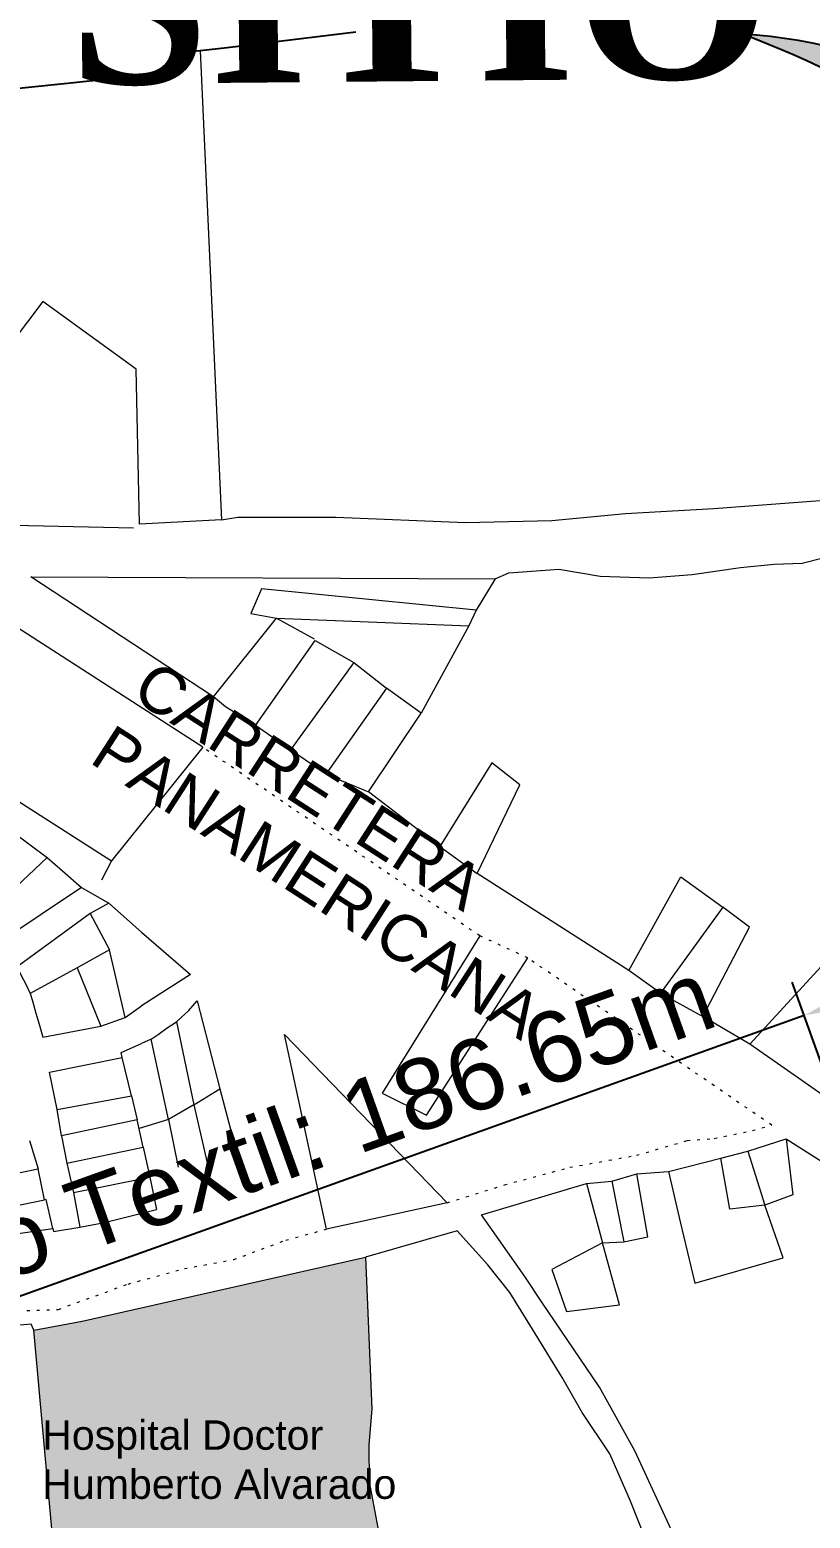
# Model space of a CAD drawing. Header units: millimetres. Extents: x -3245 to 2970, y 1153 to 3965.
# Drawn here: x 419.5 to 447, y 2617.6 to 2670 of the extents above; entities that cross this region are included whole.
import ezdxf

# ---------------------------------------------------------------- set-up
doc = ezdxf.new("R2010")
doc.units = ezdxf.units.MM
doc.linetypes.add('DOT', pattern=[0.25, 0, -0.25])
for name, color, linetype in [('2', 1, 'Continuous'), ('CIRCULO PI', 2, 'Continuous'), ('CVL_CUADCON_TX', 2, 'Continuous')]:
    doc.layers.add(name, color=color, linetype=linetype)
doc.styles.add('CRISTHIAM', font='timesbd.ttf', dxfattribs={"height": 0.428625})
doc.styles.add('PI', font='arial.ttf', dxfattribs={"height": 0.4})
doc.styles.add('PUNTOS PI', font='arial.ttf', dxfattribs={"height": 2.75})
doc.styles.get("Standard").update_dxf_attribs({"font": 'arial.ttf'})
doc.dimstyles.new('ISO-25', dxfattribs={"dimtxt": 2.5, "dimasz": 2.5, "dimexe": 1.25, "dimexo": 0.625, "dimtad": 1, "dimdec": 3, "dimtxsty": 'Standard', "dimcen": 2.5, "dimadec": 0, "dimazin": 0, "dimtfac": 1, "dimtdec": 3, "dimtmove": 0, "dimatfit": 3, "dimfxl": 1, "dimarcsym": 0})

# ---------------------------------------------------------------- blocks, each defined once
blk = doc.blocks.new('*D46')
at = {"layer": 'CIRCULO PI', "color": 0, "lineweight": -2, "transparency": 16777216}
for p, q in [((463.2533079573485, 2638.30134733944), (461.9204828695384, 2642.025590834242)), ((459.9878645344104, 2640.006312158396), (449.1362371438233, 2636.122752651633)), ((447.6940682898797, 2632.733036619426), (446.3612432020697, 2636.457280114228)), ((446.7824310053825, 2635.280377045007), (371.1603878168216, 2608.21690590145))]:
    blk.add_line(p, q, dxfattribs=at)
at = {"layer": 'CIRCULO PI', "color": 0, "transparency": 16777216}
for points in [[(459.8474685999729, 2640.398613181469), (460.1282604688479, 2639.614011135323), (462.3416706728513, 2640.848687765022)], [(448.9958412093858, 2636.515053674706), (449.2766330782608, 2635.730451628559), (446.7824310053825, 2635.280377045007)]]:
    blk.add_solid(points, dxfattribs=at)
at = {"layer": 'Defpoints', "color": 0, "transparency": 16777216}
for p in [(462.3416706728513, 2640.848687765022), (463.4639018590049, 2637.712895804829), (447.9046621915361, 2632.144585084815)]:
    blk.add_point(p, dxfattribs=at)
at = {"layer": 'CIRCULO PI', "color": 0, "transparency": 16777216, "insert": (407.1483594321608, 2623.132948214716), "char_height": 2.5, "attachment_point": 5, "rotation": 19.691174909592277}
blk.add_mtext('Referencia hacia la entrada Istmo Textil: 186.65m', dxfattribs=at)

msp = doc.modelspace()

# ---------------------------------------------------------------- hatches: boundary and pattern name
h = msp.add_hatch(color=256)
h.dxf.hatch_style = 1
edge = h.paths.add_edge_path()
edge.add_arc((433.9138263905951, 2640.269570895043), 31.46500141424894, 41.424748044740284, 70.14773319106831, ccw=False)
edge.add_line((457.5070822782027, 2661.087942364471), (456.7995756411891, 2659.629154900282))
edge.add_line((456.7995756411891, 2659.629154900282), (461.5345032799898, 2658.419012799713))
edge.add_line((461.5345032799898, 2658.419012799713), (458.9284291118217, 2664.152828007791))
edge.add_line((458.9284291118217, 2664.152828007791), (458.3464006811092, 2662.841528174086))
edge.add_arc((443.4008826646374, 2650.552958344349), 19.34883606913611, 39.4278772044463, 86.44921827342435)
h = msp.add_hatch(color=9)
h.dxf.hatch_style = 1
h.paths.add_polyline_path([(431.4322480501251, 2620.142554781718), (431.5343490602191, 2621.423484074707), (431.3091470400213, 2626.769574983794), (421.3302581511342, 2624.509777003998), (419.6271369390079, 2624.189473973694), (420.7578137066945, 2611.744675993887), (432.4162076460763, 2613.657867913093), (431.5769147167898, 2618.163675993907), (431.4383288582066, 2618.845645690878)])

# ---------------------------------------------------------------- linework, layer by layer
at = {"color": 1}
for p, q in [((427.7949124608252, 2669.542068523553), (426.4370369862278, 2669.378845125747)), ((430.9757923840096, 2669.924426139393), (427.7949124608252, 2669.542068523553)), ((425.4824601713312, 2669.264100236315), (424.984131395329, 2669.220944789364)), ((426.4370369862278, 2669.378845125747), (425.4824601713312, 2669.264100236315)), ((421.032360485032, 2668.14142552363), (405.7423894642612, 2666.586069933285)), ((421.3485331486943, 2668.173587842268), (421.032360485032, 2668.14142552363)), ((421.9347453705809, 2668.233219639817), (421.3485331486943, 2668.173587842268))]:
    msp.add_line(p, q, dxfattribs=at)
msp.add_lwpolyline([(444.599217429971, 2669.864650424847, -0.1236643655010907), (457.4414856612018, 2661.089289211899), (456.7339790233649, 2659.63050174771), (461.4689066621657, 2658.420359647141), (458.8628324939976, 2664.154174855219), (458.2808040632851, 2662.842875019868, 0.2069602049876371), (444.599217429971, 2669.864650424847, -60.59783436732155)], format="xyb")
at = {"layer": '2', "color": 1, "linetype": 'Continuous', "lineweight": 5}
for p, q in [((425.4824601713312, 2669.264100236315), (426.2390965349656, 2652.741059832278)), ((426.2390965349656, 2652.741059832278), (423.3452682521366, 2652.596393165605)), ((435.8846015854743, 2650.671110337335), (435.2215813834551, 2649.559665892888)), ((425.578338959211, 2644.730160842378), (416.9110662319423, 2650.313332559553)), ((427.6513995652739, 2650.317716397948), (427.2717733026431, 2649.445827509042)), ((435.2215813834551, 2649.559665892888), (427.6513995652739, 2650.317716397948)), ((435.2215813834551, 2649.559665892888), (434.9618743127443, 2649.014372963591)), ((425.9591672420341, 2646.502716397942), (428.1743490602188, 2649.282706296919)), ((428.1743490602188, 2649.282706296919), (429.5013086561789, 2648.551100236324)), ((434.9618743127443, 2649.014372963591), (433.2738844137529, 2645.938049731274)), ((427.4349652218488, 2645.503696195925), (429.5382177470868, 2648.497787105015)), ((429.5382177470868, 2648.497787105015), (430.9021571410289, 2647.712797206011)), ((430.9021571410289, 2647.712797206011), (428.6742480501219, 2644.644393165611)), ((430.9021571410289, 2647.712797206011), (432.0522076460808, 2646.815736599956)), ((426.3795207773922, 2646.150383064609), (425.9591672420341, 2646.502716397942)), ((432.0522076460808, 2646.815736599956), (429.9136015854717, 2643.785019428246)), ((433.2738844137529, 2645.938049731274), (432.0522076460808, 2646.815736599956)), ((427.4349652218488, 2645.503696195925), (426.3795207773922, 2646.150383064609)), ((431.4183894642591, 2643.164847711078), (433.2738844137529, 2645.938049731274)), ((428.6742480501219, 2644.644393165611), (427.4349652218488, 2645.503696195925)), ((415.6418743127439, 2645.029181044401), (422.3603894642586, 2640.724251751466)), ((425.578338959211, 2644.730160842378), (422.3603894642586, 2640.724251751466)), ((429.9136015854717, 2643.785019428246), (428.6742480501219, 2644.644393165611)), ((429.9136015854717, 2643.785019428246), (431.4183894642591, 2643.164847711078)), ((435.7711874440648, 2644.183736599961), (433.9370460299202, 2641.230797206019)), ((436.7570561309309, 2643.40963558987), (435.7711874440648, 2644.183736599961)), ((435.2499349188049, 2640.282756801975), (436.7570561309309, 2643.40963558987)), ((433.9370460299202, 2641.230797206019), (431.4183894642591, 2643.164847711078)), ((418.8898743127517, 2641.734372963593), (420.0909046157844, 2640.847706296924)), ((433.9370460299202, 2641.230797206019), (435.2499349188049, 2640.282756801975)), ((420.0909046157844, 2640.847706296924), (417.7742581511413, 2638.664625488843)), ((420.0909046157844, 2640.847706296924), (420.6318137066957, 2640.38181740804)), ((422.3603894642586, 2640.724251751466), (422.0130763329425, 2640.051191145416)), ((420.6318137066957, 2640.38181740804), (421.3006318885156, 2639.785191145409)), ((440.6026015854935, 2636.870787105013), (435.2499349188049, 2640.282756801975)), ((440.6026015854935, 2636.870787105013), (442.4304500703267, 2640.165878014101)), ((442.4304500703267, 2640.165878014101), (443.9075914844715, 2639.094878014093)), ((421.3006318885156, 2639.785191145409), (418.4624500703317, 2637.888261852481)), ((421.3006318885156, 2639.785191145409), (422.2647935046724, 2639.235231549454)), ((422.2647935046724, 2639.235231549454), (421.6132985551754, 2638.876958822178)), ((422.2647935046724, 2639.235231549454), (423.4158339087125, 2638.216342660555)), ((443.9075914844715, 2639.094878014093), (441.7150359289099, 2636.063100236313)), ((444.8561268380007, 2638.392191145417), (443.9075914844715, 2639.094878014093)), ((421.6132985551754, 2638.876958822178), (419.0305813834592, 2636.998484074701)), ((421.6132985551754, 2638.876958822178), (422.2881975450769, 2637.594686094905)), ((443.2054702723384, 2635.244524478751), (444.8561268380007, 2638.392191145417)), ((422.2881975450769, 2637.594686094905), (421.1515106763904, 2636.958675993887)), ((422.8455106763893, 2635.204716397937), (422.2881975450769, 2637.594686094905)), ((421.1515106763904, 2636.958675993887), (419.4903187572017, 2636.056170943385)), ((421.1515106763904, 2636.958675993887), (421.9826015854788, 2634.910009327225)), ((441.7150359289099, 2636.063100236313), (440.6026015854935, 2636.870787105013)), ((441.7150359289099, 2636.063100236313), (443.2054702723384, 2635.244524478751)), ((422.8455106763893, 2635.204716397937), (423.4212783531609, 2635.621110337328)), ((421.9826015854788, 2634.910009327225), (422.8455106763893, 2635.204716397937)), ((424.3257632016463, 2634.844393165604), (424.6517227976054, 2635.061675993893)), ((424.6517227976054, 2635.061675993893), (425.2643288582108, 2632.127332559549)), ((444.8607935046678, 2634.266928519147), (443.2054702723384, 2635.244524478751)), ((423.7599652218422, 2634.446312357531), (423.4240359289157, 2634.289625488843)), ((423.7599652218422, 2634.446312357531), (424.007157141035, 2634.605615387836)), ((424.3756116864908, 2631.616120438339), (423.7599652218422, 2634.446312357531)), ((424.007157141035, 2634.605615387836), (424.3257632016463, 2634.844393165604)), ((422.7012682521432, 2633.975403266628), (423.4240359289157, 2634.289625488843)), ((422.7352076460895, 2633.806271953481), (422.7012682521432, 2633.975403266628)), ((423.0639955248724, 2632.445585084798), (422.7352076460895, 2633.806271953481)), ((447.9046621915359, 2632.144585084815), (444.8607935046678, 2634.266928519147)), ((420.4406924945744, 2631.97106993329), (423.0639955248724, 2632.445585084798)), ((423.0639955248724, 2632.445585084798), (423.2660056258879, 2631.606928519138)), ((425.2643288582108, 2632.127332559549), (426.185076332957, 2632.699777003987)), ((420.6020460299288, 2631.039504276721), (420.4406924945744, 2631.97106993329)), ((425.2643288582108, 2632.127332559549), (424.3756116864908, 2631.616120438339)), ((425.2643288582108, 2632.127332559549), (425.7686823935665, 2629.932160842372)), ((423.2660056258879, 2631.606928519138), (420.6020460299288, 2631.039504276721)), ((423.4773490602273, 2630.642484074701), (423.2660056258879, 2631.606928519138)), ((424.3756116864908, 2631.616120438339), (423.3346621915464, 2631.293554781779)), ((424.3756116864908, 2631.616120438339), (424.7118238077032, 2629.937181044392)), ((419.4675510804304, 2630.877302256519), (419.7697531006328, 2629.8770800343)), ((420.6020460299288, 2631.039504276721), (420.7918945147736, 2630.082484074706)), ((444.7868339087014, 2630.500504276727), (446.1459652218385, 2630.940443670671)), ((446.1459652218385, 2630.940443670671), (452.7552379491052, 2626.705514377736)), ((446.1459652218385, 2630.940443670671), (446.3805712824419, 2628.963261852474)), ((420.7918945147736, 2630.082484074706), (423.4773490602273, 2630.642484074701)), ((423.4773490602273, 2630.642484074701), (423.7082783531594, 2629.58074670096)), ((441.9936217874933, 2629.781271953494), (443.8380157268836, 2630.248433569661)), ((443.8380157268836, 2630.248433569661), (444.7868339087014, 2630.500504276727)), ((444.1591672420455, 2628.453039630268), (443.8380157268836, 2630.248433569661)), ((444.7868339087014, 2630.500504276727), (445.3978137066855, 2628.602443670664)), ((417.3507935046709, 2629.382201246417), (419.7697531006328, 2629.8770800343)), ((419.9989147167955, 2628.784585084798), (419.7697531006328, 2629.8770800343)), ((420.7918945147736, 2630.082484074706), (421.0197834036624, 2629.039342660564)), ((440.0030763329472, 2629.437494175719), (440.8796318885015, 2629.706251751474)), ((440.8796318885015, 2629.706251751474), (441.9936217874933, 2629.781271953494)), ((441.2627935046633, 2627.47968609491), (440.8796318885015, 2629.706251751474)), ((441.9936217874933, 2629.781271953494), (442.4044298683053, 2628.005605286834)), ((421.0197834036624, 2629.039342660564), (423.7082783531594, 2629.58074670096)), ((423.7082783531594, 2629.58074670096), (423.9481874440631, 2628.448797206021)), ((439.1048137066837, 2629.366574983797), (440.0030763329472, 2629.437494175719)), ((439.1048137066837, 2629.366574983797), (439.6655207773944, 2627.269403266632)), ((440.0030763329472, 2629.437494175719), (440.4205308783999, 2627.301645690858)), ((417.5799551208363, 2628.289777003996), (419.9989147167955, 2628.784585084798)), ((420.060076332958, 2628.798938620149), (419.9989147167955, 2628.784585084798)), ((420.2964500703308, 2627.774746700967), (420.060076332958, 2628.798938620149)), ((421.0197834036624, 2629.039342660564), (421.2416621915436, 2627.817524478744)), ((434.1881268379989, 2628.679372963592), (429.9415308784029, 2627.752615387846)), ((445.3978137066855, 2628.602443670664), (444.1591672420455, 2628.453039630268)), ((446.3805712824419, 2628.963261852474), (445.3978137066855, 2628.602443670664)), ((446.0440056258745, 2626.741150741369), (445.3978137066855, 2628.602443670664)), ((422.1114298683092, 2627.982413367627), (423.9481874440631, 2628.448797206021)), ((417.7517733026483, 2627.402120438339), (420.2964500703308, 2627.774746700967)), ((420.2964500703308, 2627.774746700967), (420.3215510804305, 2627.666989125211)), ((420.3215510804305, 2627.666989125211), (421.2416621915436, 2627.817524478744)), ((421.2416621915436, 2627.817524478744), (422.1114298683092, 2627.982413367627)), ((442.4044298683053, 2628.005605286834), (442.9301369390076, 2625.853777004009)), ((439.6655207773944, 2627.269403266632), (437.8837733026448, 2626.335080034298)), ((439.6655207773944, 2627.269403266632), (440.4205308783999, 2627.301645690858)), ((440.2638440097124, 2625.08292851916), (439.6655207773944, 2627.269403266632)), ((440.4205308783999, 2627.301645690858), (441.2627935046633, 2627.47968609491)), ((442.9301369390076, 2625.853777004009), (446.0440056258745, 2626.741150741369)), ((437.8837733026448, 2626.335080034298), (438.3971066359773, 2624.849595185824)), ((438.3971066359773, 2624.849595185824), (440.2638440097124, 2625.08292851916)), ((419.5331672420352, 2624.403857812086), (412.6361874440602, 2623.787433569654)), ((419.6271369390079, 2624.189473973694), (419.5331672420352, 2624.403857812086)), ((420.7578137066945, 2611.744675993887), (419.6271369390079, 2624.189473973694))]:
    msp.add_line(p, q, dxfattribs=at)
at = {"layer": '2', "color": 1, "linetype": 'DOT', "lineweight": 5}
for p, q in [((435.3447531006252, 2638.086736599958), (425.578338959211, 2644.730160842378)), ((437.0323187571876, 2637.307898216126), (435.3447531006252, 2638.086736599958))]:
    msp.add_line(p, q, dxfattribs=at)
at = {"layer": '2', "color": 1, "linetype": 'Continuous', "lineweight": 5}
for points in [[(426.2390965349656, 2652.741059832278), (426.8129551208274, 2652.841958822187), (430.2672783531552, 2652.835029529241), (434.8403288582031, 2652.650979024199), (437.8793894642586, 2652.726282054498), (440.4833894642576, 2652.973544680775), (443.5927328986056, 2653.140271953487), (448.9103995652678, 2653.546766902986), (453.4357227975954, 2654.965150741374), (456.1220258278968, 2655.628312357533), (459.0034096662845, 2656.439251751475), (460.8044601713304, 2657.301878014098), (463.010803605684, 2658.622473973704), (466.7827429996171, 2659.918605286819), (470.6924904743598, 2662.514332559555)], [(423.3452682521366, 2652.596393165605), (423.225914716786, 2658.052574983801), (419.9432682521401, 2660.44063558986), (414.9564399693083, 2653.843383064607), (416.7786318885044, 2652.598726498959), (423.1318036056729, 2652.466292155515)], [(435.8846015854743, 2650.671110337335), (436.3664702723473, 2650.878352761568), (438.1272884541612, 2651.001595185811), (439.5890157268928, 2650.758928519159), (441.3172379491085, 2650.701443670669), (442.8261975450702, 2650.819948721172), (444.5307328986109, 2651.068271953503), (445.7159955248679, 2651.180696195916), (446.7048339087058, 2651.217322458554), (447.4032076460857, 2651.392675993905)], [(425.9591672420341, 2646.502716397942), (419.5117429996146, 2650.740686094906), (435.8846015854743, 2650.671110337335)], [(427.2717733026431, 2649.445827509042), (428.1743490602188, 2649.282706296919), (434.9618743127443, 2649.014372963591)], [(444.8607935046678, 2634.266928519147), (449.7808036056768, 2639.619948721178), (452.042227848101, 2638.94200932724)], [(423.4158339087125, 2638.216342660555), (425.1495005753766, 2636.727181044394), (423.4212783531609, 2635.621110337328)], [(435.3447531006252, 2638.086736599958), (431.9035106763821, 2632.545423468637), (433.4652177470861, 2631.764251751468), (437.0323187571876, 2637.307898216126)], [(419.0305813834592, 2636.998484074701), (419.1779349188149, 2636.691686094909), (419.3431773430604, 2636.380999226215), (419.4903187572017, 2636.056170943385)], [(419.4903187572017, 2636.056170943385), (419.5770763329566, 2635.800352761565), (419.6940965349788, 2635.364655791867), (419.8152884541651, 2634.975554781764), (419.939096534976, 2634.511080034296), (421.9826015854788, 2634.910009327225)], [(424.6517227976054, 2635.061675993893), (424.812652090531, 2635.206201246418), (425.0702379491202, 2635.441019428236), (425.3773894642653, 2635.801837610063), (426.185076332957, 2632.699777003987)], [(429.9415308784029, 2627.752615387846), (428.4649551208249, 2634.606322458544), (434.1881268379989, 2628.679372963592)], [(420.4406924945744, 2631.97106993329), (420.179571282449, 2633.280635589851), (422.7352076460895, 2633.806271953481)], [(426.185076332957, 2632.699777003987), (426.7245712824513, 2630.655706296918), (426.7652985551786, 2630.429655791872), (426.8075106763893, 2629.9378881151)], [(445.9173692622502, 2607.409130539355), (445.62754097941, 2608.484585084807), (445.0941975450713, 2610.077827509053), (444.318682393572, 2612.116878014103), (443.5534904743616, 2614.570413367635), (442.2334601713306, 2616.869383064603), (440.80913693901, 2619.941039630262), (439.5620056258757, 2622.187332559561), (437.5275510804262, 2625.175484074708), (436.9349551208271, 2626.083009327231), (435.401460171335, 2628.251878014108), (439.1048137066837, 2629.366574983797)], [(444.9446520905327, 2605.535322458536), (445.1628541107272, 2605.413352761576), (444.8269955248696, 2607.028302256515), (444.1753591612322, 2609.177797206019), (442.9275207773984, 2612.432867913096), (441.8515712824455, 2615.150847711071), (440.6620662319325, 2618.172867913092), (439.9295409794098, 2619.834413367641), (438.9489753228517, 2621.293100236321), (438.24247027234, 2622.522766902991), (437.2032177470883, 2624.232605286816), (436.4057834036499, 2625.514595185826), (435.6320359289045, 2626.490777003998), (434.5482379491085, 2627.695342660569), (431.3091470400213, 2626.769574983794)], [(419.6271369390079, 2624.189473973694), (421.3302581511342, 2624.509777003998), (431.3091470400213, 2626.769574983794)], [(431.3091470400213, 2626.769574983794), (431.5343490602191, 2621.423484074707), (431.4322480501251, 2620.142554781718), (431.4383288582066, 2618.845645690878), (431.5769147167898, 2618.163675993907), (432.4162076460763, 2613.657867913093)]]:
    msp.add_lwpolyline(points, dxfattribs=at)
at = {"layer": '2', "color": 1, "linetype": 'DOT', "lineweight": 5}
for points in [[(434.1881268379989, 2628.679372963592), (436.2093591612309, 2629.311989125203), (438.5186520905261, 2629.931948721175), (440.8675409794229, 2630.354564882787), (442.6569955248726, 2630.874686094919), (443.6091369390068, 2630.946665892893), (444.9532783531494, 2631.224191145422), (445.6333389592107, 2631.417221448451), (437.0323187571876, 2637.307898216126)], [(391.5083490602213, 2620.523613950063), (393.0553490602206, 2621.2564739737), (394.4840561309378, 2621.823898216118), (396.36507633295, 2622.255635589849), (398.4102783531455, 2622.564413367632), (401.2597733026448, 2623.158564882779), (403.9840460299162, 2623.71439316561), (405.6888642117377, 2623.944686094918), (405.7065409794129, 2623.96299922622), (407.1086621915395, 2624.025504276731), (408.9589955248657, 2624.168473973708), (410.7021369390095, 2624.273403266617), (412.7486823935557, 2624.510130539344), (415.8043591612346, 2624.657837610062), (417.9781773430486, 2624.824918418135), (420.4949955248637, 2624.926383064604), (422.9430864339567, 2625.819201246429), (424.9300258278978, 2626.361100236319), (426.6691369390103, 2626.682110337332), (428.5095005753692, 2627.36535276157), (429.9415308784029, 2627.752615387846)]]:
    msp.add_lwpolyline(points, dxfattribs=at)

# ---------------------------------------------------------------- texts
at = {"color": 5, "lineweight": 25, "style": 'CRISTHIAM'}
msp.add_text('EL SITIO', height=5.904271929087592, rotation=0.5219895404724657, dxfattribs=at).set_placement((406.7341836791489, 2667.961738802573))
at = {"layer": 'CVL_CUADCON_TX', "color": 7, "insert": (423.8834543256645, 2647.867107526619), "char_height": 1.626262626262626, "width": 16.0725332052026, "attachment_point": 1, "rotation": 327.1806483354535, "style": 'PUNTOS PI'}
msp.add_mtext('CARRETERA \\PPANAMERICANA', dxfattribs=at)
at = {"layer": 'CVL_CUADCON_TX', "color": 7, "insert": (419.9154316697204, 2621.016356965461), "char_height": 1.037634641938866, "width": 14.50334692305542, "attachment_point": 1, "style": 'PI'}
msp.add_mtext('Hospital Doctor Humberto Alvarado', dxfattribs=at)

# ---------------------------------------------------------------- dimensions: what is measured, and where the dimension line sits
at = {"layer": 'CIRCULO PI', "color": 7}
dim = msp.add_linear_dim(base=(462.3416706728513, 2640.848687765022), p1=(447.9046621915359, 2632.144585084815), p2=(463.463901859005, 2637.712895804829), angle=19.69117490959079, text='Referencia hacia la entrada Istmo Textil: 186.65m', dimstyle='ISO-25', dxfattribs=at)
dim.commit()
dim.dimension.update_dxf_attribs({"geometry": '*D46', "text_midpoint": (407.7945063418814, 2621.327453669916), "dimtype": 161})

doc.saveas('drawing.dxf')
